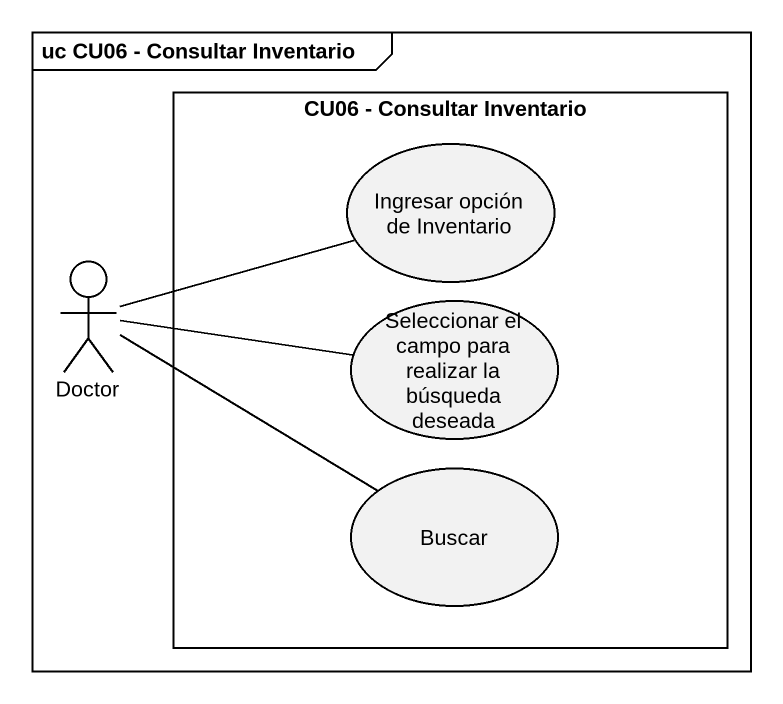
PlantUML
@startuml
mainframe uc CU06 - Consultar Inventario
rectangle "CU06 - Consultar Inventario" as CU06_Consultar_Inventario {
  usecase "Ingresar opción de Inventario" as Ingresar_opción_de
  usecase "Seleccionar el campo para realizar la búsqueda deseada" as Seleccionar_el_campo_para
  usecase Buscar
}
actor Doctor
Doctor -right- Ingresar_opción_de
Doctor -right- Seleccionar_el_campo_para
Doctor -right- Buscar
@enduml
